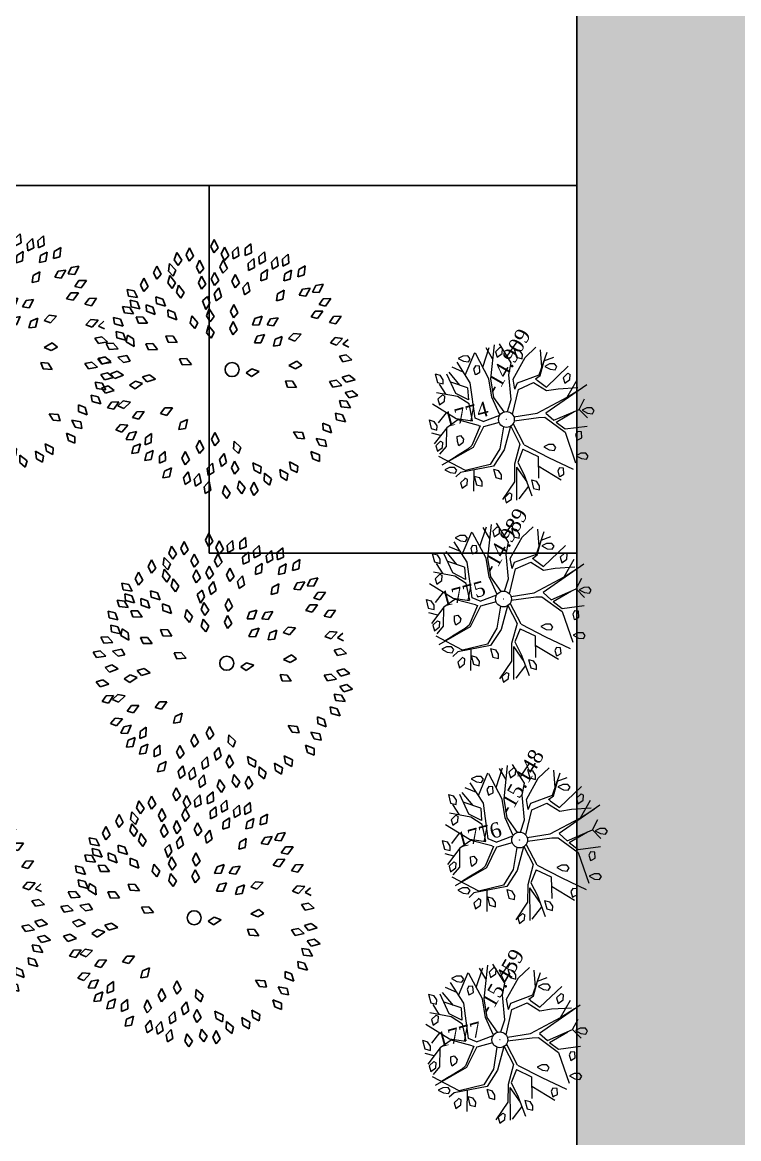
# Model space of a CAD drawing. Header units: millimetres. Extents: x -176651 to 388869, y -469666 to 486614.
# Drawn here: x 198290 to 210177, y 184107 to 202621 of the extents above; entities that cross this region are included whole.
import ezdxf
from ezdxf.enums import TextEntityAlignment as Align

# ---------------------------------------------------------------- set-up
doc = ezdxf.new("R2010")
doc.units = ezdxf.units.MM
doc.header["$PDMODE"] = 35
doc.header["$PDSIZE"] = 0.1
doc.layers.add('A- FURNITURE', color=252, linetype='Continuous', lineweight=0)
doc.layers.add('L-TREEEES', color=8, linetype='Continuous', lineweight=25)
for name, color, linetype in [('ad-Parking', 8, 'Continuous'), ('ad-Plot Boundary', 8, 'Continuous'), ('ad-Road', 8, 'Continuous'), ('ad-Road Hatch', 8, 'Continuous'), ('Points', 7, 'Continuous'), ('Points-ELV', 6, 'Continuous'), ('Points-NUM', 4, 'Continuous'), ('Points-TXT', 3, 'Continuous')]:
    doc.layers.add(name, color=color, linetype=linetype)
doc.styles.add('ROMANS', font='times.ttf')

# ---------------------------------------------------------------- blocks, each defined once
blk = doc.blocks.new('A$C4fb60e89')
at = {"layer": 'ad-Road Hatch', "ltscale": 5, "transparency": 33554687}
h = blk.add_hatch(dxfattribs=at)
h.set_pattern_fill('AR-HBONE', color=256, scale=15)
h.set_pattern_definition([(45, (-193247.7, -428758.8), (0, 2155.2615), [4572, -1524]), (135, (-192170.1, -427681.1), (2e-13, 2155.2615), [4572, -1524])])
h.paths.add_polyline_path([(175594, -250241), (169178, -249341), (167473, -249057), (167473, -138694), (101313, -138694), (101313, -199954), (101308, -237995), (101040, -268291), (101008, -280968), (101066, -293684), (101243, -311127), (100910, -319344), (100949, -333937), (100669, -366960), (100727, -390983), (100669, -404586), (100538, -420418), (100467, -428759), (92426, -427265), (92163, -427209), (92163, -321454), (24803, -321454), (24803, -412961), (15653, -411029), (15654, -321452), (-19535, -321452), (-34427, -319477), (-65207, -315395), (-171770, -301268), (-185854, -298333), (-193248, -296832), (-193244, -292908), (-191914, -285219), (-191839, -284679), (-183397, -286393), (-169723, -289243), (-53141, -304698), (-18730, -309262), (15653, -309262), (15653, 703), (24803, 1115), (24803, -129544), (92163, -129544), (92163, 15133), (101313, 17713), (101313, -129544), (167473, -129544), (167473, 35552), (175738, 37855), (175849, 28595), (175836, 25947), (175777, 14040), (175855, 2316), (175660, -18036), (175731, -34039), (175718, -46839), (175673, -63402), (175816, -82072), (175542, -106356), (175490, -124641), (175575, -145019), (175731, -168892), (175797, -181269), (175797, -192667), (175744, -208200), (175829, -223277), (175888, -234871)])
h.paths.add_polyline_path([(24803, -309264), (92163, -309264), (92163, -138694), (24803, -138694)], flags=16)
at = {"layer": 'ad-Road', "ltscale": 5}
blk.add_lwpolyline([(-183397, -286393), (-169723, -289243), (-53141, -304698), (-18730, -309262), (15653, -309262), (15653, 703)], dxfattribs=at)
blk = doc.blocks.new('zw$A88E')
at = {"layer": 'ad-Plot Boundary', "ltscale": 5}
for points in [[(-194411, -266699), (-160084, -266699), (-160084, -236649), (-194389, -236649)], [(-194444, -314067), (-160084, -314067), (-160084, -266699), (-194411, -266699)]]:
    blk.add_lwpolyline(points, close=True, dxfattribs=at)
blk = doc.blocks.new('zw$944D')
at = {"layer": 'ad-Parking', "ltscale": 5}
blk.add_lwpolyline([(0, 0), (6100, 0), (6100, 6100), (0, 6100)], close=True, dxfattribs=at)
blk = doc.blocks.new('zw$2786')
at = {"layer": 'ad-Parking', "ltscale": 5}
blk.add_blockref('zw$944D', (21448, -154187), dxfattribs=at)
blk = doc.blocks.new('EHTYH')
at = {"layer": 'L-TREEEES', "color": 104, "ltscale": 1.622888}
for p, q in [((212982.936, 1928353.847, 129.914), (212983.076, 1928354.055, 129.914)), ((212983.076, 1928354.055, 129.914), (212983.178, 1928353.768, 129.914)), ((212983.359, 1928353.904, 129.914), (212983.523, 1928354.093, 129.914)), ((212983.523, 1928354.093, 129.914), (212983.589, 1928353.796, 129.914)), ((212982.752, 1928353.763, 129.914), (212982.9, 1928353.496, 129.914)), ((212983.013, 1928353.624, 129.914), (212982.936, 1928353.847, 129.914)), ((212983.178, 1928353.768, 129.914), (212983.013, 1928353.624, 129.914)), ((212983.407, 1928353.674, 129.914), (212983.359, 1928353.904, 129.914)), ((212983.589, 1928353.796, 129.914), (212983.407, 1928353.674, 129.914)), ((212982.9, 1928353.496, 129.914), (212982.762, 1928353.327, 129.914)), ((212983.579, 1928353.419, 129.914), (212983.743, 1928353.608, 129.914)), ((212983.627, 1928353.188, 129.914), (212983.579, 1928353.419, 129.914)), ((212983.809, 1928353.31, 129.914), (212983.627, 1928353.188, 129.914)), ((212983.743, 1928353.608, 129.914), (212983.809, 1928353.31, 129.914)), ((212982.722, 1928352.78, 129.914), (212982.853, 1928352.994, 129.914)), ((212982.853, 1928352.994, 129.914), (212982.968, 1928352.711, 129.914)), ((212983.506, 1928352.897, 129.914), (212983.671, 1928353.086, 129.914)), ((212983.555, 1928352.666, 129.914), (212983.506, 1928352.897, 129.914)), ((212983.671, 1928353.086, 129.914), (212983.737, 1928352.788, 129.914)), ((212982.809, 1928352.561, 129.914), (212982.722, 1928352.78, 129.914)), ((212982.968, 1928352.711, 129.914), (212982.809, 1928352.561, 129.914)), ((212983.737, 1928352.788, 129.914), (212983.555, 1928352.666, 129.914)), ((212983.487, 1928352.287, 129.914), (212983.683, 1928352.383, 129.914)), ((212983.512, 1928351.983, 129.914), (212983.487, 1928352.287, 129.914)), ((212983.7, 1928352.148, 129.914), (212983.512, 1928351.983, 129.914)), ((212983.683, 1928352.383, 129.914), (212983.7, 1928352.148, 129.914)), ((212982.893, 1928351.679, 129.914), (212983.013, 1928351.899, 129.914)), ((212983.013, 1928351.899, 129.914), (212983.142, 1928351.623, 129.914)), ((212983.48, 1928351.774, 129.914), (212983.632, 1928351.973, 129.914)), ((212983.543, 1928351.547, 129.914), (212983.48, 1928351.774, 129.914)), ((212983.632, 1928351.973, 129.914), (212983.716, 1928351.68, 129.914)), ((212982.991, 1928351.464, 129.914), (212982.893, 1928351.679, 129.914)), ((212983.142, 1928351.623, 129.914), (212982.991, 1928351.464, 129.914)), ((212983.716, 1928351.68, 129.914), (212983.543, 1928351.547, 129.914)), ((212982.241, 1928350.623, 129.914), (212982.471, 1928350.573, 129.914)), ((212982.278, 1928350.407, 129.914), (212982.241, 1928350.623, 129.914)), ((212982.577, 1928350.346, 129.914), (212982.278, 1928350.407, 129.914)), ((212982.471, 1928350.573, 129.914), (212982.577, 1928350.346, 129.914)), ((212979.759, 1928348.784, 129.914), (212979.58, 1928348.909, 129.914)), ((212979.832, 1928348.511, 129.914), (212979.984, 1928348.692, 129.914)), ((212980.04, 1928348.444, 129.914), (212979.832, 1928348.511, 129.914)), ((212979.984, 1928348.692, 129.914), (212980.234, 1928348.679, 129.914)), ((212980.234, 1928348.679, 129.914), (212980.04, 1928348.444, 129.914)), ((212979.89, 1928348.018, 129.914), (212980.01, 1928348.221, 129.914)), ((212980.01, 1928348.221, 129.914), (212980.259, 1928348.249, 129.914)), ((212980.259, 1928348.249, 129.914), (212980.106, 1928347.985, 129.914)), ((212980.393, 1928348.175, 129.914), (212980.462, 1928348.401, 129.914)), ((212980.611, 1928348.195, 129.914), (212980.393, 1928348.175, 129.914)), ((212980.106, 1928347.985, 129.914), (212979.89, 1928348.018, 129.914)), ((212980.245, 1928347.677, 129.914), (212980.357, 1928347.885, 129.914)), ((212980.357, 1928347.885, 129.914), (212980.604, 1928347.923, 129.914)), ((212980.604, 1928347.923, 129.914), (212980.462, 1928347.653, 129.914)), ((212980.462, 1928347.653, 129.914), (212980.245, 1928347.677, 129.914))]:
    blk.add_line(p, q, dxfattribs=at)
at = {"layer": 'L-TREEEES', "color": 96, "ltscale": 1.622888}
for p, q in [((212984.22, 1928353.956, 129.914), (212984.385, 1928354.145, 129.914)), ((212984.385, 1928354.145, 129.914), (212984.451, 1928353.848, 129.914)), ((212984.269, 1928353.726, 129.914), (212984.22, 1928353.956, 129.914)), ((212984.451, 1928353.848, 129.914), (212984.269, 1928353.726, 129.914)), ((212984.489, 1928353.62, 129.914), (212984.655, 1928353.808, 129.914)), ((212984.655, 1928353.808, 129.914), (212984.719, 1928353.51, 129.914)), ((212984.865, 1928353.591, 129.914), (212985.086, 1928353.709, 129.914)), ((212985.086, 1928353.709, 129.914), (212985.042, 1928353.407, 129.914)), ((212985.303, 1928353.591, 129.914), (212985.532, 1928353.691, 129.914)), ((212985.532, 1928353.691, 129.914), (212985.464, 1928353.393, 129.914)), ((212984.332, 1928353.219, 129.914), (212984.498, 1928353.406, 129.914)), ((212984.536, 1928353.389, 129.914), (212984.489, 1928353.62, 129.914)), ((212984.498, 1928353.406, 129.914), (212984.561, 1928353.108, 129.914)), ((212984.719, 1928353.51, 129.914), (212984.536, 1928353.389, 129.914)), ((212984.829, 1928353.358, 129.914), (212984.865, 1928353.591, 129.914)), ((212985.042, 1928353.407, 129.914), (212984.829, 1928353.358, 129.914)), ((212985.248, 1928353.361, 129.914), (212985.303, 1928353.591, 129.914)), ((212985.464, 1928353.393, 129.914), (212985.248, 1928353.361, 129.914)), ((212985.673, 1928353.198, 129.914), (212985.896, 1928353.312, 129.914)), ((212985.896, 1928353.312, 129.914), (212985.846, 1928353.012, 129.914)), ((212983.952, 1928352.902, 129.914), (212984.115, 1928353.092, 129.914)), ((212984.003, 1928352.672, 129.914), (212983.952, 1928352.902, 129.914)), ((212984.115, 1928353.092, 129.914), (212984.184, 1928352.795, 129.914)), ((212984.378, 1928352.988, 129.914), (212984.332, 1928353.219, 129.914)), ((212984.561, 1928353.108, 129.914), (212984.378, 1928352.988, 129.914)), ((212985.217, 1928352.858, 129.914), (212985.266, 1928353.088, 129.914)), ((212985.432, 1928352.895, 129.914), (212985.217, 1928352.858, 129.914)), ((212985.266, 1928353.088, 129.914), (212985.493, 1928353.194, 129.914)), ((212985.493, 1928353.194, 129.914), (212985.432, 1928352.895, 129.914)), ((212985.632, 1928352.966, 129.914), (212985.673, 1928353.198, 129.914)), ((212985.846, 1928353.012, 129.914), (212985.632, 1928352.966, 129.914)), ((212985.998, 1928352.693, 129.914), (212986.031, 1928352.926, 129.914)), ((212986.031, 1928352.926, 129.914), (212986.25, 1928353.048, 129.914)), ((212983.92, 1928352.407, 129.914), (212984.12, 1928352.557, 129.914)), ((212984.184, 1928352.795, 129.914), (212984.003, 1928352.672, 129.914)), ((212984.12, 1928352.557, 129.914), (212984.122, 1928352.252, 129.914)), ((212984.597, 1928352.652, 129.914), (212984.762, 1928352.841, 129.914)), ((212984.646, 1928352.421, 129.914), (212984.597, 1928352.652, 129.914)), ((212984.828, 1928352.543, 129.914), (212984.646, 1928352.421, 129.914)), ((212984.762, 1928352.841, 129.914), (212984.828, 1928352.543, 129.914)), ((212985.521, 1928352.416, 129.914), (212985.597, 1928352.639, 129.914)), ((212985.597, 1928352.639, 129.914), (212985.835, 1928352.717, 129.914)), ((212985.835, 1928352.717, 129.914), (212985.739, 1928352.427, 129.914)), ((212986.21, 1928352.745, 129.914), (212985.998, 1928352.693, 129.914)), ((212983.919, 1928352.171, 129.914), (212983.92, 1928352.407, 129.914)), ((212984.122, 1928352.252, 129.914), (212983.919, 1928352.171, 129.914)), ((212984.881, 1928352.113, 129.914), (212984.891, 1928352.349, 129.914)), ((212985.087, 1928352.186, 129.914), (212984.881, 1928352.113, 129.914)), ((212984.891, 1928352.349, 129.914), (212985.097, 1928352.491, 129.914)), ((212985.097, 1928352.491, 129.914), (212985.087, 1928352.186, 129.914)), ((212985.739, 1928352.427, 129.914), (212985.521, 1928352.416, 129.914)), ((212984.284, 1928351.702, 129.914), (212984.448, 1928351.891, 129.914)), ((212984.448, 1928351.891, 129.914), (212984.514, 1928351.593, 129.914)), ((212985.856, 1928351.641, 129.914), (212985.949, 1928351.858, 129.914)), ((212985.949, 1928351.858, 129.914), (212986.192, 1928351.917, 129.914)), ((212983.336, 1928351.229, 129.914), (212983.458, 1928351.447, 129.914)), ((212983.458, 1928351.447, 129.914), (212983.584, 1928351.169, 129.914)), ((212984.333, 1928351.471, 129.914), (212984.284, 1928351.702, 129.914)), ((212984.514, 1928351.593, 129.914), (212984.333, 1928351.471, 129.914)), ((212986.075, 1928351.636, 129.914), (212985.856, 1928351.641, 129.914)), ((212983.431, 1928351.013, 129.914), (212983.336, 1928351.229, 129.914)), ((212983.584, 1928351.169, 129.914), (212983.431, 1928351.013, 129.914)), ((212984.115, 1928351.166, 129.914), (212984.279, 1928351.354, 129.914)), ((212984.164, 1928350.935, 129.914), (212984.115, 1928351.166, 129.914)), ((212984.345, 1928351.057, 129.914), (212984.164, 1928350.935, 129.914)), ((212984.279, 1928351.354, 129.914), (212984.345, 1928351.057, 129.914)), ((212984.872, 1928351.073, 129.914), (212985.01, 1928351.264, 129.914)), ((212985.084, 1928351.021, 129.914), (212984.872, 1928351.073, 129.914)), ((212985.01, 1928351.264, 129.914), (212985.26, 1928351.27, 129.914)), ((212985.26, 1928351.27, 129.914), (212985.084, 1928351.021, 129.914)), ((212985.34, 1928350.951, 129.914), (212985.507, 1928351.118, 129.914)), ((212985.507, 1928351.118, 129.914), (212985.755, 1928351.084, 129.914)), ((212985.755, 1928351.084, 129.914), (212985.542, 1928350.866, 129.914)), ((212984.778, 1928350.49, 129.914), (212984.926, 1928350.674, 129.914)), ((212984.926, 1928350.674, 129.914), (212985.176, 1928350.666, 129.914)), ((212985.176, 1928350.666, 129.914), (212984.988, 1928350.427, 129.914)), ((212985.542, 1928350.866, 129.914), (212985.34, 1928350.951, 129.914)), ((212984.988, 1928350.427, 129.914), (212984.778, 1928350.49, 129.914)), ((212985.36, 1928350.218, 129.914), (212985.479, 1928350.422, 129.914)), ((212985.479, 1928350.422, 129.914), (212985.728, 1928350.451, 129.914)), ((212985.728, 1928350.451, 129.914), (212985.577, 1928350.186, 129.914)), ((212984.25, 1928349.598, 129.914), (212984.474, 1928349.673, 129.914)), ((212984.392, 1928349.432, 129.914), (212984.25, 1928349.598, 129.914)), ((212984.474, 1928349.673, 129.914), (212984.681, 1928349.532, 129.914)), ((212984.681, 1928349.532, 129.914), (212984.392, 1928349.432, 129.914)), ((212985.68, 1928349.46, 129.914), (212985.975, 1928349.536, 129.914)), ((212985.874, 1928349.303, 129.914), (212985.68, 1928349.46, 129.914)), ((212986.103, 1928349.359, 129.914), (212985.874, 1928349.303, 129.914)), ((212985.975, 1928349.536, 129.914), (212986.103, 1928349.359, 129.914)), ((212985.453, 1928348.786, 129.914), (212985.443, 1928349.005, 129.914)), ((212985.443, 1928349.005, 129.914), (212985.665, 1928348.927, 129.914)), ((212985.665, 1928348.927, 129.914), (212985.742, 1928348.689, 129.914)), ((212980.462, 1928348.401, 129.914), (212980.697, 1928348.487, 129.914)), ((212980.697, 1928348.487, 129.914), (212980.611, 1928348.195, 129.914)), ((212981.606, 1928348.369, 129.914), (212981.717, 1928348.577, 129.914)), ((212981.717, 1928348.577, 129.914), (212981.965, 1928348.617, 129.914)), ((212981.965, 1928348.617, 129.914), (212981.824, 1928348.346, 129.914)), ((212985.742, 1928348.689, 129.914), (212985.453, 1928348.786, 129.914)), ((212981.824, 1928348.346, 129.914), (212981.606, 1928348.369, 129.914)), ((212980.751, 1928347.692, 129.914), (212980.981, 1928347.791, 129.914)), ((212980.981, 1928347.791, 129.914), (212980.911, 1928347.494, 129.914)), ((212982.006, 1928347.659, 129.914), (212982.171, 1928347.848, 129.914)), ((212982.171, 1928347.848, 129.914), (212982.237, 1928347.55, 129.914)), ((212982.565, 1928347.771, 129.914), (212982.729, 1928347.96, 129.914)), ((212982.613, 1928347.54, 129.914), (212982.565, 1928347.771, 129.914)), ((212982.729, 1928347.96, 129.914), (212982.795, 1928347.662, 129.914)), ((212980.694, 1928347.463, 129.914), (212980.751, 1928347.692, 129.914)), ((212980.911, 1928347.494, 129.914), (212980.694, 1928347.463, 129.914)), ((212981.453, 1928347.419, 129.914), (212981.618, 1928347.608, 129.914)), ((212981.502, 1928347.189, 129.914), (212981.453, 1928347.419, 129.914)), ((212981.618, 1928347.608, 129.914), (212981.684, 1928347.311, 129.914)), ((212982.055, 1928347.428, 129.914), (212982.006, 1928347.659, 129.914)), ((212982.237, 1928347.55, 129.914), (212982.055, 1928347.428, 129.914)), ((212982.795, 1928347.662, 129.914), (212982.613, 1928347.54, 129.914)), ((212983.186, 1928347.281, 129.914), (212983.273, 1928347.515, 129.914)), ((212983.273, 1928347.515, 129.914), (212983.439, 1928347.259, 129.914)), ((212980.676, 1928346.958, 129.914), (212980.786, 1928347.167, 129.914)), ((212980.786, 1928347.167, 129.914), (212981.033, 1928347.207, 129.914)), ((212981.033, 1928347.207, 129.914), (212980.893, 1928346.936, 129.914)), ((212981.684, 1928347.311, 129.914), (212981.502, 1928347.189, 129.914)), ((212982.175, 1928346.877, 129.914), (212982.391, 1928347.002, 129.914)), ((212982.391, 1928347.002, 129.914), (212982.357, 1928346.699, 129.914)), ((212982.646, 1928346.819, 129.914), (212982.648, 1928347.055, 129.914)), ((212982.648, 1928347.055, 129.914), (212982.85, 1928347.204, 129.914)), ((212982.85, 1928347.204, 129.914), (212982.849, 1928346.899, 129.914)), ((212983.312, 1928347.081, 129.914), (212983.186, 1928347.281, 129.914)), ((212983.439, 1928347.259, 129.914), (212983.312, 1928347.081, 129.914)), ((212980.893, 1928346.936, 129.914), (212980.676, 1928346.958, 129.914)), ((212981.325, 1928346.552, 129.914), (212981.334, 1928346.787, 129.914)), ((212981.531, 1928346.625, 129.914), (212981.325, 1928346.552, 129.914)), ((212981.334, 1928346.787, 129.914), (212981.54, 1928346.93, 129.914)), ((212981.54, 1928346.93, 129.914), (212981.531, 1928346.625, 129.914)), ((212981.649, 1928346.418, 129.914), (212981.664, 1928346.653, 129.914)), ((212981.664, 1928346.653, 129.914), (212981.874, 1928346.79, 129.914)), ((212981.874, 1928346.79, 129.914), (212981.856, 1928346.486, 129.914)), ((212982.146, 1928346.642, 129.914), (212982.175, 1928346.877, 129.914)), ((212982.357, 1928346.699, 129.914), (212982.146, 1928346.642, 129.914)), ((212982.849, 1928346.899, 129.914), (212982.646, 1928346.819, 129.914)), ((212982.954, 1928346.683, 129.914), (212983.118, 1928346.872, 129.914)), ((212983.002, 1928346.452, 129.914), (212982.954, 1928346.683, 129.914)), ((212983.118, 1928346.872, 129.914), (212983.184, 1928346.574, 129.914)), ((212981.856, 1928346.486, 129.914), (212981.649, 1928346.418, 129.914)), ((212981.916, 1928346.322, 129.914), (212982.129, 1928346.454, 129.914)), ((212982.129, 1928346.454, 129.914), (212982.104, 1928346.151, 129.914)), ((212983.184, 1928346.574, 129.914), (212983.002, 1928346.452, 129.914))]:
    blk.add_line(p, q, dxfattribs=at)
at = {"layer": 'L-TREEEES', "color": 70, "ltscale": 1.622888}
for p, q in [((212982.161, 1928353.603, 129.914), (212982.325, 1928353.792, 129.914)), ((212982.325, 1928353.792, 129.914), (212982.391, 1928353.494, 129.914)), ((212982.649, 1928353.534, 129.914), (212982.752, 1928353.763, 129.914)), ((212981.154, 1928353.083, 129.914), (212981.168, 1928353.301, 129.914)), ((212981.168, 1928353.301, 129.914), (212981.38, 1928353.199, 129.914)), ((212981.634, 1928353.328, 129.914), (212981.798, 1928353.517, 129.914)), ((212981.683, 1928353.097, 129.914), (212981.634, 1928353.328, 129.914)), ((212981.798, 1928353.517, 129.914), (212981.864, 1928353.219, 129.914)), ((212982.209, 1928353.372, 129.914), (212982.161, 1928353.603, 129.914)), ((212982.391, 1928353.494, 129.914), (212982.209, 1928353.372, 129.914)), ((212982.525, 1928353.167, 129.914), (212982.652, 1928353.382, 129.914)), ((212982.762, 1928353.327, 129.914), (212982.649, 1928353.534, 129.914)), ((212982.652, 1928353.382, 129.914), (212982.771, 1928353.102, 129.914)), ((212981.142, 1928352.719, 129.914), (212981.174, 1928352.935, 129.914)), ((212981.43, 1928352.954, 129.914), (212981.154, 1928353.083, 129.914)), ((212981.174, 1928352.935, 129.914), (212981.377, 1928352.817, 129.914)), ((212981.38, 1928353.199, 129.914), (212981.43, 1928352.954, 129.914)), ((212981.864, 1928353.219, 129.914), (212981.683, 1928353.097, 129.914)), ((212982.615, 1928352.949, 129.914), (212982.525, 1928353.167, 129.914)), ((212982.771, 1928353.102, 129.914), (212982.615, 1928352.949, 129.914)), ((212980.459, 1928352.312, 129.914), (212980.487, 1928352.529, 129.914)), ((212980.487, 1928352.529, 129.914), (212980.693, 1928352.413, 129.914)), ((212980.875, 1928352.798, 129.914), (212981.094, 1928352.71, 129.914)), ((212980.876, 1928352.579, 129.914), (212980.875, 1928352.798, 129.914)), ((212981.161, 1928352.469, 129.914), (212980.876, 1928352.579, 129.914)), ((212981.094, 1928352.71, 129.914), (212981.161, 1928352.469, 129.914)), ((212981.407, 1928352.568, 129.914), (212981.142, 1928352.719, 129.914)), ((212981.377, 1928352.817, 129.914), (212981.407, 1928352.568, 129.914)), ((212981.594, 1928352.439, 129.914), (212981.647, 1928352.651, 129.914)), ((212981.647, 1928352.651, 129.914), (212981.838, 1928352.513, 129.914)), ((212981.988, 1928352.598, 129.914), (212982.026, 1928352.814, 129.914)), ((212982.248, 1928352.439, 129.914), (212981.988, 1928352.598, 129.914)), ((212982.026, 1928352.814, 129.914), (212982.226, 1928352.689, 129.914)), ((212982.226, 1928352.689, 129.914), (212982.248, 1928352.439, 129.914)), ((212980.726, 1928352.165, 129.914), (212980.459, 1928352.312, 129.914)), ((212980.693, 1928352.413, 129.914), (212980.726, 1928352.165, 129.914)), ((212981.214, 1928352.347, 129.914), (212981.44, 1928352.279, 129.914)), ((212981.234, 1928352.129, 129.914), (212981.214, 1928352.347, 129.914)), ((212981.44, 1928352.279, 129.914), (212981.527, 1928352.044, 129.914)), ((212981.844, 1928352.263, 129.914), (212981.594, 1928352.439, 129.914)), ((212981.838, 1928352.513, 129.914), (212981.844, 1928352.263, 129.914)), ((212982.245, 1928352.079, 129.914), (212982.298, 1928352.292, 129.914)), ((212982.298, 1928352.292, 129.914), (212982.489, 1928352.153, 129.914)), ((212982.489, 1928352.153, 129.914), (212982.493, 1928351.902, 129.914)), ((212980.421, 1928351.84, 129.914), (212980.451, 1928352.057, 129.914)), ((212980.687, 1928351.69, 129.914), (212980.421, 1928351.84, 129.914)), ((212980.451, 1928352.057, 129.914), (212980.656, 1928351.939, 129.914)), ((212980.656, 1928351.939, 129.914), (212980.687, 1928351.69, 129.914)), ((212980.684, 1928351.641, 129.914), (212980.777, 1928351.839, 129.914)), ((212980.777, 1928351.839, 129.914), (212980.937, 1928351.666, 129.914)), ((212981.527, 1928352.044, 129.914), (212981.234, 1928352.129, 129.914)), ((212982.493, 1928351.902, 129.914), (212982.245, 1928352.079, 129.914)), ((212980.028, 1928351.756, 129.914), (212980.259, 1928351.707, 129.914)), ((212980.066, 1928351.54, 129.914), (212980.028, 1928351.756, 129.914)), ((212980.365, 1928351.48, 129.914), (212980.066, 1928351.54, 129.914)), ((212980.259, 1928351.707, 129.914), (212980.365, 1928351.48, 129.914)), ((212980.893, 1928351.42, 129.914), (212980.684, 1928351.641, 129.914)), ((212980.937, 1928351.666, 129.914), (212980.893, 1928351.42, 129.914)), ((212981.295, 1928351.405, 129.914), (212981.523, 1928351.345, 129.914)), ((212981.323, 1928351.188, 129.914), (212981.295, 1928351.405, 129.914)), ((212982.008, 1928351.482, 129.914), (212982.232, 1928351.409, 129.914)), ((212982.023, 1928351.264, 129.914), (212982.008, 1928351.482, 129.914)), ((212982.232, 1928351.409, 129.914), (212982.313, 1928351.172, 129.914)), ((212979.655, 1928351.35, 129.914), (212979.89, 1928351.325, 129.914)), ((212979.715, 1928351.14, 129.914), (212979.655, 1928351.35, 129.914)), ((212980.018, 1928351.11, 129.914), (212979.715, 1928351.14, 129.914)), ((212979.89, 1928351.325, 129.914), (212980.018, 1928351.11, 129.914)), ((212980.412, 1928351.002, 129.914), (212980.278, 1928351.214, 129.914)), ((212980.278, 1928351.214, 129.914), (212980.582, 1928351.192, 129.914)), ((212980.582, 1928351.192, 129.914), (212980.647, 1928350.983, 129.914)), ((212981.619, 1928351.114, 129.914), (212981.323, 1928351.188, 129.914)), ((212981.523, 1928351.345, 129.914), (212981.619, 1928351.114, 129.914)), ((212982.313, 1928351.172, 129.914), (212982.023, 1928351.264, 129.914)), ((212979.9, 1928350.752, 129.914), (212980.135, 1928350.776, 129.914)), ((212980.003, 1928350.559, 129.914), (212979.9, 1928350.752, 129.914)), ((212980.135, 1928350.776, 129.914), (212980.305, 1928350.593, 129.914)), ((212980.647, 1928350.983, 129.914), (212980.412, 1928351.002, 129.914)), ((212979.487, 1928350.372, 129.914), (212979.723, 1928350.38, 129.914)), ((212979.576, 1928350.172, 129.914), (212979.487, 1928350.372, 129.914)), ((212979.723, 1928350.38, 129.914), (212979.88, 1928350.185, 129.914)), ((212980.305, 1928350.593, 129.914), (212980.003, 1928350.559, 129.914)), ((212980.415, 1928350.22, 129.914), (212980.639, 1928350.295, 129.914)), ((212980.639, 1928350.295, 129.914), (212980.846, 1928350.155, 129.914)), ((212980.906, 1928350.375, 129.914), (212981.142, 1928350.38, 129.914)), ((212980.993, 1928350.174, 129.914), (212980.906, 1928350.375, 129.914)), ((212981.142, 1928350.38, 129.914), (212981.298, 1928350.184, 129.914)), ((212979.88, 1928350.185, 129.914), (212979.576, 1928350.172, 129.914)), ((212980.558, 1928350.054, 129.914), (212980.415, 1928350.22, 129.914)), ((212980.846, 1928350.155, 129.914), (212980.558, 1928350.054, 129.914)), ((212981.298, 1928350.184, 129.914), (212980.993, 1928350.174, 129.914)), ((212979.506, 1928349.686, 129.914), (212979.686, 1928349.838, 129.914)), ((212979.7, 1928349.584, 129.914), (212979.506, 1928349.686, 129.914)), ((212979.686, 1928349.838, 129.914), (212979.931, 1928349.783, 129.914)), ((212979.931, 1928349.783, 129.914), (212979.7, 1928349.584, 129.914)), ((212979.86, 1928349.659, 129.914), (212980.068, 1928349.772, 129.914)), ((212980.029, 1928349.52, 129.914), (212979.86, 1928349.659, 129.914)), ((212980.295, 1928349.668, 129.914), (212980.029, 1928349.52, 129.914)), ((212980.068, 1928349.772, 129.914), (212980.295, 1928349.668, 129.914)), ((212980.228, 1928349.156, 129.914), (212980.411, 1928349.304, 129.914)), ((212980.411, 1928349.304, 129.914), (212980.654, 1928349.244, 129.914)), ((212980.654, 1928349.244, 129.914), (212980.419, 1928349.05, 129.914)), ((212981.157, 1928349.039, 129.914), (212981.343, 1928349.184, 129.914)), ((212981.343, 1928349.184, 129.914), (212981.585, 1928349.118, 129.914)), ((212979.58, 1928348.909, 129.914), (212979.777, 1928349.038, 129.914)), ((212980.013, 1928348.954, 129.914), (212979.759, 1928348.784, 129.914)), ((212979.777, 1928349.038, 129.914), (212980.013, 1928348.954, 129.914)), ((212980.419, 1928349.05, 129.914), (212980.228, 1928349.156, 129.914)), ((212981.346, 1928348.929, 129.914), (212981.157, 1928349.039, 129.914)), ((212981.585, 1928349.118, 129.914), (212981.346, 1928348.929, 129.914))]:
    blk.add_line(p, q, dxfattribs=at)
at = {"layer": 'L-TREEEES', "color": 98, "ltscale": 1.622888}
for p, q in [((212986.25, 1928353.048, 129.914), (212986.21, 1928352.745, 129.914)), ((212986.357, 1928352.696, 129.914), (212986.403, 1928352.927, 129.914)), ((212986.403, 1928352.927, 129.914), (212986.629, 1928353.036, 129.914)), ((212986.629, 1928353.036, 129.914), (212986.572, 1928352.736, 129.914)), ((212986.572, 1928352.736, 129.914), (212986.357, 1928352.696, 129.914)), ((212986.261, 1928352.221, 129.914), (212986.358, 1928352.436, 129.914)), ((212986.479, 1928352.212, 129.914), (212986.261, 1928352.221, 129.914)), ((212986.358, 1928352.436, 129.914), (212986.602, 1928352.491, 129.914)), ((212986.602, 1928352.491, 129.914), (212986.479, 1928352.212, 129.914)), ((212986.75, 1928352.227, 129.914), (212986.836, 1928352.446, 129.914)), ((212986.968, 1928352.228, 129.914), (212986.75, 1928352.227, 129.914)), ((212986.836, 1928352.446, 129.914), (212987.078, 1928352.513, 129.914)), ((212987.078, 1928352.513, 129.914), (212986.968, 1928352.228, 129.914)), ((212986.192, 1928351.917, 129.914), (212986.075, 1928351.636, 129.914)), ((212986.626, 1928351.62, 129.914), (212986.792, 1928351.787, 129.914)), ((212986.792, 1928351.787, 129.914), (212987.04, 1928351.752, 129.914)), ((212987.085, 1928351.609, 129.914), (212987.242, 1928351.785, 129.914)), ((212987.242, 1928351.785, 129.914), (212987.492, 1928351.765, 129.914)), ((212986.827, 1928351.534, 129.914), (212986.626, 1928351.62, 129.914)), ((212987.04, 1928351.752, 129.914), (212986.827, 1928351.534, 129.914)), ((212987.291, 1928351.535, 129.914), (212987.085, 1928351.609, 129.914)), ((212987.492, 1928351.765, 129.914), (212987.291, 1928351.535, 129.914)), ((212987.189, 1928351.152, 129.914), (212987.371, 1928351.301, 129.914)), ((212987.38, 1928351.046, 129.914), (212987.189, 1928351.152, 129.914)), ((212987.371, 1928351.301, 129.914), (212987.615, 1928351.241, 129.914)), ((212987.615, 1928351.241, 129.914), (212987.38, 1928351.046, 129.914)), ((212986.821, 1928350.827, 129.914), (212987.006, 1928350.974, 129.914)), ((212987.012, 1928350.72, 129.914), (212986.821, 1928350.827, 129.914)), ((212987.006, 1928350.974, 129.914), (212987.248, 1928350.912, 129.914)), ((212987.248, 1928350.912, 129.914), (212987.012, 1928350.72, 129.914)), ((212985.913, 1928350.324, 129.914), (212986.113, 1928350.448, 129.914)), ((212986.089, 1928350.195, 129.914), (212985.913, 1928350.324, 129.914)), ((212986.347, 1928350.358, 129.914), (212986.089, 1928350.195, 129.914)), ((212986.113, 1928350.448, 129.914), (212986.347, 1928350.358, 129.914)), ((212987.359, 1928350.489, 129.914), (212987.54, 1928350.64, 129.914)), ((212987.552, 1928350.386, 129.914), (212987.359, 1928350.489, 129.914)), ((212987.54, 1928350.64, 129.914), (212987.784, 1928350.584, 129.914)), ((212987.784, 1928350.584, 129.914), (212987.552, 1928350.386, 129.914)), ((212985.577, 1928350.186, 129.914), (212985.36, 1928350.218, 129.914)), ((212987.211, 1928349.825, 129.914), (212987.41, 1928349.952, 129.914)), ((212987.41, 1928349.952, 129.914), (212987.645, 1928349.864, 129.914)), ((212987.389, 1928349.698, 129.914), (212987.211, 1928349.825, 129.914)), ((212987.645, 1928349.864, 129.914), (212987.389, 1928349.698, 129.914)), ((212987.605, 1928349.674, 129.914), (212987.817, 1928349.779, 129.914)), ((212987.769, 1928349.528, 129.914), (212987.605, 1928349.674, 129.914)), ((212987.383, 1928349.318, 129.914), (212987.618, 1928349.303, 129.914)), ((212987.452, 1928349.111, 129.914), (212987.383, 1928349.318, 129.914)), ((212987.618, 1928349.303, 129.914), (212987.756, 1928349.094, 129.914)), ((212987.756, 1928349.094, 129.914), (212987.452, 1928349.111, 129.914)), ((212986.846, 1928348.597, 129.914), (212987.08, 1928348.577, 129.914)), ((212986.909, 1928348.388, 129.914), (212986.846, 1928348.597, 129.914)), ((212987.08, 1928348.577, 129.914), (212987.213, 1928348.365, 129.914)), ((212987.296, 1928348.627, 129.914), (212987.532, 1928348.63, 129.914)), ((212987.38, 1928348.425, 129.914), (212987.296, 1928348.627, 129.914)), ((212987.532, 1928348.63, 129.914), (212987.685, 1928348.432, 129.914)), ((212987.213, 1928348.365, 129.914), (212986.909, 1928348.388, 129.914)), ((212987.253, 1928348.105, 129.914), (212987.489, 1928348.102, 129.914)), ((212987.332, 1928347.901, 129.914), (212987.253, 1928348.105, 129.914)), ((212987.685, 1928348.432, 129.914), (212987.38, 1928348.425, 129.914)), ((212987.489, 1928348.102, 129.914), (212987.637, 1928347.9, 129.914)), ((212987.007, 1928347.685, 129.914), (212987.009, 1928347.904, 129.914)), ((212987.009, 1928347.904, 129.914), (212987.227, 1928347.813, 129.914)), ((212987.227, 1928347.813, 129.914), (212987.289, 1928347.571, 129.914)), ((212987.637, 1928347.9, 129.914), (212987.332, 1928347.901, 129.914)), ((212986.74, 1928347.313, 129.914), (212986.769, 1928347.529, 129.914)), ((212986.769, 1928347.529, 129.914), (212986.974, 1928347.413, 129.914)), ((212986.974, 1928347.413, 129.914), (212987.006, 1928347.164, 129.914)), ((212987.289, 1928347.571, 129.914), (212987.007, 1928347.685, 129.914)), ((212985.328, 1928347.058, 129.914), (212985.257, 1928347.298, 129.914)), ((212985.257, 1928347.298, 129.914), (212985.543, 1928347.194, 129.914)), ((212985.549, 1928346.975, 129.914), (212985.328, 1928347.058, 129.914)), ((212985.543, 1928347.194, 129.914), (212985.549, 1928346.975, 129.914)), ((212986.222, 1928347.11, 129.914), (212986.276, 1928347.322, 129.914)), ((212986.468, 1928346.931, 129.914), (212986.222, 1928347.11, 129.914)), ((212986.276, 1928347.322, 129.914), (212986.466, 1928347.182, 129.914)), ((212986.466, 1928347.182, 129.914), (212986.468, 1928346.931, 129.914)), ((212987.006, 1928347.164, 129.914), (212986.74, 1928347.313, 129.914)), ((212983.662, 1928346.413, 129.914), (212983.687, 1928346.662, 129.914)), ((212983.687, 1928346.662, 129.914), (212983.913, 1928346.457, 129.914)), ((212985.972, 1928346.644, 129.914), (212985.924, 1928346.89, 129.914)), ((212985.924, 1928346.89, 129.914), (212986.2, 1928346.759, 129.914)), ((212986.184, 1928346.541, 129.914), (212985.972, 1928346.644, 129.914)), ((212986.2, 1928346.759, 129.914), (212986.184, 1928346.541, 129.914)), ((212981.895, 1928346.088, 129.914), (212981.916, 1928346.322, 129.914)), ((212983.835, 1928346.253, 129.914), (212983.662, 1928346.413, 129.914)), ((212983.913, 1928346.457, 129.914), (212983.835, 1928346.253, 129.914)), ((212983.892, 1928345.99, 129.914), (212983.965, 1928346.229, 129.914)), ((212983.965, 1928346.229, 129.914), (212984.146, 1928345.984, 129.914)), ((212984.845, 1928346.121, 129.914), (212984.87, 1928346.37, 129.914)), ((212984.87, 1928346.37, 129.914), (212985.096, 1928346.165, 129.914)), ((212985.641, 1928346.271, 129.914), (212985.642, 1928346.521, 129.914)), ((212985.829, 1928346.128, 129.914), (212985.641, 1928346.271, 129.914)), ((212985.642, 1928346.521, 129.914), (212985.886, 1928346.338, 129.914)), ((212985.886, 1928346.338, 129.914), (212985.829, 1928346.128, 129.914)), ((212982.104, 1928346.151, 129.914), (212981.895, 1928346.088, 129.914)), ((212982.457, 1928345.964, 129.914), (212982.591, 1928346.175, 129.914)), ((212982.539, 1928345.743, 129.914), (212982.457, 1928345.964, 129.914)), ((212982.701, 1928345.89, 129.914), (212982.539, 1928345.743, 129.914)), ((212982.591, 1928346.175, 129.914), (212982.701, 1928345.89, 129.914)), ((212982.971, 1928345.984, 129.914), (212983.096, 1928346.202, 129.914)), ((212983.064, 1928345.768, 129.914), (212982.971, 1928345.984, 129.914)), ((212983.218, 1928345.923, 129.914), (212983.064, 1928345.768, 129.914)), ((212983.096, 1928346.202, 129.914), (212983.218, 1928345.923, 129.914)), ((212983.388, 1928345.84, 129.914), (212983.552, 1928346.029, 129.914)), ((212983.552, 1928346.029, 129.914), (212983.618, 1928345.731, 129.914)), ((212984.03, 1928345.799, 129.914), (212983.892, 1928345.99, 129.914)), ((212984.146, 1928345.984, 129.914), (212984.03, 1928345.799, 129.914)), ((212984.458, 1928345.968, 129.914), (212984.493, 1928346.216, 129.914)), ((212984.624, 1928345.8, 129.914), (212984.458, 1928345.968, 129.914)), ((212984.493, 1928346.216, 129.914), (212984.71, 1928346.001, 129.914)), ((212984.71, 1928346.001, 129.914), (212984.624, 1928345.8, 129.914)), ((212985.018, 1928345.961, 129.914), (212984.845, 1928346.121, 129.914)), ((212985.096, 1928346.165, 129.914), (212985.018, 1928345.961, 129.914)), ((212983.437, 1928345.609, 129.914), (212983.388, 1928345.84, 129.914)), ((212983.618, 1928345.731, 129.914), (212983.437, 1928345.609, 129.914))]:
    blk.add_line(p, q, dxfattribs=at)
at = {"layer": 'L-TREEEES', "color": 96, "ltscale": 1.622888}
blk.add_circle((212983.832, 1928349.828, 129.914), 0.233, dxfattribs=at)
blk = doc.blocks.new('POINTS')
at = {"layer": 'Points'}
blk.add_line((0, 0), (0, 0), dxfattribs=at)
blk.add_point((0, 0), dxfattribs=at)
at = {"layer": 'Points-ELV', "style": 'ROMANS'}
blk.add_attdef('ELEV', text='', height=1, rotation=45, dxfattribs=at).set_placement((0, 0), align=Align.BOTTOM_LEFT)
at = {"layer": 'Points-NUM', "style": 'ROMANS'}
blk.add_attdef('PTNUM', text='', height=1, dxfattribs=at).set_placement((0, 0), align=Align.BOTTOM_RIGHT)
at = {"layer": 'Points-TXT', "style": 'ROMANS'}
blk.add_attdef('DESC', text='', height=1, dxfattribs=at).set_placement((0, 0), align=Align.BOTTOM_RIGHT)
blk = doc.blocks.new('ERFWEF')
at = {"color": 219, "linetype": 'Continuous', "true_color": 0x642165}
for p, q in [((260795.743, 1945739.406), (260795.621, 1945739.793)), ((260795.741, 1945739.867), (260795.655, 1945739.85)), ((260795.655, 1945739.85), (260795.728, 1945739.781)), ((260795.695, 1945739.551), (260795.948, 1945739.873)), ((260795.728, 1945739.781), (260795.805, 1945739.749)), ((260795.823, 1945739.846), (260795.741, 1945739.867)), ((260795.805, 1945739.749), (260795.848, 1945739.791)), ((260795.848, 1945739.791), (260795.823, 1945739.846)), ((260796.061, 1945739.39), (260795.955, 1945739.855)), ((260796.013, 1945739.602), (260796.202, 1945739.889)), ((260796.09, 1945739.382), (260796.294, 1945739.908)), ((260796.204, 1945739.695), (260796.149, 1945739.895)), ((260796.378, 1945739.844), (260796.284, 1945739.793)), ((260796.284, 1945739.793), (260796.286, 1945739.698)), ((260796.378, 1945739.844), (260796.41, 1945739.814)), ((260796.487, 1945739.548), (260796.379, 1945739.903)), ((260796.383, 1945739.735), (260796.41, 1945739.814)), ((260796.45, 1945739.671), (260796.665, 1945739.854)), ((260795.22, 1945739.7), (260795.218, 1945739.554)), ((260795.22, 1945739.7), (260795.296, 1945739.656)), ((260795.324, 1945739.573), (260795.296, 1945739.656)), ((260795.465, 1945739.298), (260795.405, 1945739.649)), ((260795.567, 1945739.414), (260795.45, 1945739.67)), ((260795.678, 1945739.608), (260795.52, 1945739.734)), ((260795.901, 1945739.654), (260795.857, 1945739.612)), ((260795.857, 1945739.612), (260795.859, 1945739.517)), ((260795.963, 1945739.631), (260795.901, 1945739.654)), ((260795.945, 1945739.534), (260795.963, 1945739.631)), ((260796.286, 1945739.698), (260796.383, 1945739.735)), ((260796.597, 1945739.758), (260796.596, 1945739.612)), ((260796.596, 1945739.612), (260796.68, 1945739.563)), ((260796.597, 1945739.758), (260796.674, 1945739.714)), ((260796.701, 1945739.631), (260796.674, 1945739.714)), ((260796.68, 1945739.563), (260796.701, 1945739.631)), ((260796.731, 1945739.57), (260796.95, 1945739.689)), ((260796.96, 1945739.347), (260797.014, 1945739.629)), ((260795.218, 1945739.554), (260795.303, 1945739.505)), ((260795.307, 1945739.324), (260795.246, 1945739.519)), ((260795.303, 1945739.505), (260795.324, 1945739.573)), ((260795.679, 1945739.339), (260795.436, 1945739.503)), ((260795.667, 1945738.818), (260795.743, 1945739.406)), ((260795.859, 1945739.517), (260795.879, 1945739.519)), ((260795.879, 1945739.519), (260795.945, 1945739.534)), ((260796.398, 1945739.366), (260796.487, 1945739.548)), ((260796.447, 1945739.279), (260796.731, 1945739.57)), ((260796.884, 1945739.235), (260797.107, 1945739.562)), ((260796.895, 1945739.22), (260797.022, 1945739.435)), ((260797.019, 1945739.438), (260797.193, 1945739.454)), ((260795.361, 1945738.89), (260795.044, 1945739.227)), ((260795.249, 1945739.334), (260795.155, 1945739.283)), ((260795.155, 1945739.283), (260795.157, 1945739.188)), ((260795.157, 1945739.188), (260795.254, 1945739.225)), ((260795.482, 1945739.241), (260795.158, 1945739.395)), ((260795.249, 1945739.334), (260795.281, 1945739.303)), ((260795.254, 1945739.225), (260795.281, 1945739.303)), ((260795.638, 1945739.139), (260795.465, 1945739.298)), ((260795.632, 1945739.072), (260795.482, 1945739.241)), ((260795.679, 1945739.339), (260795.638, 1945739.139)), ((260796.028, 1945739.079), (260796.061, 1945739.39)), ((260796.057, 1945739.07), (260796.09, 1945739.382)), ((260796.328, 1945738.961), (260796.398, 1945739.366)), ((260796.432, 1945739.111), (260796.447, 1945739.279)), ((260796.5, 1945739.201), (260796.884, 1945739.235)), ((260796.803, 1945739.185), (260796.895, 1945739.22)), ((260796.945, 1945739.007), (260797.386, 1945739.246)), ((260797.094, 1945739.363), (260797.008, 1945739.345)), ((260797.008, 1945739.345), (260797.082, 1945739.276)), ((260797.082, 1945739.276), (260797.158, 1945739.245)), ((260797.177, 1945739.341), (260797.094, 1945739.363)), ((260797.158, 1945739.245), (260797.202, 1945739.287)), ((260797.202, 1945739.287), (260797.177, 1945739.341)), ((260795.226, 1945739.033), (260795.055, 1945738.904)), ((260795.616, 1945738.789), (260795.632, 1945739.072)), ((260796.08, 1945738.763), (260796.028, 1945739.079)), ((260796.159, 1945738.792), (260796.057, 1945739.07)), ((260796.283, 1945738.715), (260796.487, 1945739.091)), ((260796.432, 1945739.111), (260796.5, 1945739.201)), ((260796.487, 1945739.091), (260796.759, 1945739.133)), ((260796.759, 1945739.133), (260796.93, 1945738.949)), ((260796.822, 1945739.159), (260796.803, 1945739.185)), ((260796.824, 1945739.158), (260796.945, 1945739.007)), ((260797.347, 1945739.134), (260797.253, 1945739.083)), ((260797.253, 1945739.083), (260797.255, 1945738.988)), ((260797.255, 1945738.988), (260797.352, 1945739.025)), ((260797.347, 1945739.134), (260797.379, 1945739.103)), ((260797.352, 1945739.025), (260797.379, 1945739.103)), ((260794.921, 1945738.99), (260794.919, 1945738.843)), ((260794.919, 1945738.843), (260795.004, 1945738.794)), ((260794.921, 1945738.99), (260794.997, 1945738.945)), ((260795.025, 1945738.862), (260794.997, 1945738.945)), ((260795.004, 1945738.794), (260795.025, 1945738.862)), ((260795.381, 1945738.867), (260795.171, 1945738.79)), ((260795.611, 1945738.78), (260795.361, 1945738.89)), ((260795.691, 1945738.687), (260795.381, 1945738.867)), ((260796.212, 1945738.783), (260796.328, 1945738.961)), ((260797.6, 1945738.867), (260796.824, 1945738.591)), ((260796.93, 1945738.949), (260797.126, 1945738.929)), ((260797.126, 1945738.929), (260797.447, 1945738.863)), ((260797.232, 1945738.752), (260797.469, 1945738.989)), ((260795.171, 1945738.79), (260794.902, 1945738.583)), ((260795.04, 1945738.69), (260794.909, 1945738.766)), ((260795.165, 1945738.788), (260795.08, 1945738.491)), ((260795.717, 1945738.672), (260795.498, 1945738.394)), ((260795.78, 1945738.729), (260795.667, 1945738.818)), ((260795.691, 1945738.688), (260795.717, 1945738.672)), ((260795.78, 1945738.729), (260796.074, 1945738.757)), ((260796.294, 1945738.669), (260796.68, 1945738.628)), ((260796.68, 1945738.628), (260797.232, 1945738.752)), ((260797.232, 1945738.752), (260797.495, 1945738.834)), ((260795.012, 1945738.6), (260794.919, 1945738.549)), ((260794.919, 1945738.549), (260794.92, 1945738.454)), ((260794.92, 1945738.454), (260795.018, 1945738.492)), ((260795.08, 1945738.491), (260794.942, 1945738.396)), ((260795.012, 1945738.6), (260795.044, 1945738.57)), ((260795.018, 1945738.492), (260795.044, 1945738.57)), ((260795.284, 1945738.521), (260795.302, 1945738.604)), ((260795.285, 1945738.447), (260795.284, 1945738.521)), ((260795.361, 1945738.476), (260795.285, 1945738.447)), ((260795.302, 1945738.604), (260795.36, 1945738.602)), ((260795.36, 1945738.602), (260795.392, 1945738.531)), ((260795.392, 1945738.531), (260795.361, 1945738.476)), ((260795.763, 1945738.646), (260795.509, 1945738.36)), ((260795.763, 1945738.645), (260795.764, 1945738.644)), ((260796.033, 1945738.646), (260795.764, 1945738.644)), ((260796.084, 1945738.557), (260795.931, 1945738.22)), ((260796.197, 1945738.535), (260795.993, 1945738.184)), ((260796.203, 1945738.537), (260796.272, 1945738.209)), ((260796.336, 1945738.18), (260796.252, 1945738.566)), ((260796.282, 1945738.608), (260796.687, 1945738.554)), ((260796.687, 1945738.554), (260796.789, 1945738.53)), ((260796.789, 1945738.53), (260797.047, 1945738.204)), ((260796.824, 1945738.591), (260796.92, 1945738.442)), ((260796.92, 1945738.442), (260797.371, 1945738.507)), ((260796.947, 1945738.403), (260797.284, 1945738.495)), ((260797.371, 1945738.507), (260797.505, 1945738.652)), ((260797.371, 1945738.507), (260797.469, 1945738.334)), ((260797.5, 1945738.497), (260797.414, 1945738.48)), ((260797.414, 1945738.48), (260797.488, 1945738.411)), ((260797.582, 1945738.476), (260797.5, 1945738.497)), ((260797.607, 1945738.421), (260797.582, 1945738.476)), ((260795.286, 1945738.021), (260794.921, 1945738.361)), ((260795.509, 1945738.36), (260794.929, 1945738.21)), ((260795.19, 1945738.286), (260795.048, 1945738.245)), ((260795.418, 1945738.354), (260795.185, 1945738.286)), ((260795.498, 1945738.394), (260795.418, 1945738.354)), ((260796.947, 1945738.403), (260797.06, 1945738.255)), ((260797.488, 1945738.411), (260797.564, 1945738.379)), ((260797.564, 1945738.379), (260797.607, 1945738.421)), ((260795.042, 1945738.142), (260794.956, 1945738.125)), ((260794.956, 1945738.125), (260795.03, 1945738.056)), ((260795.124, 1945738.121), (260795.042, 1945738.142)), ((260795.149, 1945738.067), (260795.124, 1945738.121)), ((260795.931, 1945738.22), (260795.709, 1945738.009)), ((260795.993, 1945738.184), (260795.754, 1945737.971)), ((260796.272, 1945738.209), (260796.099, 1945737.911)), ((260796.298, 1945738.112), (260796.157, 1945737.925)), ((260796.298, 1945738.112), (260796.508, 1945737.932)), ((260796.336, 1945738.18), (260796.672, 1945737.872)), ((260797.047, 1945738.204), (260797.083, 1945737.668)), ((260797.06, 1945738.255), (260797.428, 1945738.205)), ((260797.248, 1945738.161), (260797.205, 1945738.119)), ((260797.205, 1945738.119), (260797.207, 1945738.024)), ((260797.311, 1945738.138), (260797.248, 1945738.161)), ((260797.292, 1945738.042), (260797.311, 1945738.138)), ((260795.03, 1945738.056), (260795.106, 1945738.025)), ((260795.199, 1945738.013), (260795.103, 1945737.963)), ((260795.106, 1945738.025), (260795.149, 1945738.067)), ((260795.754, 1945737.971), (260795.199, 1945738.013)), ((260795.709, 1945738.009), (260795.286, 1945738.021)), ((260795.418, 1945737.991), (260795.324, 1945737.659)), ((260795.741, 1945737.924), (260795.739, 1945737.778)), ((260795.741, 1945737.924), (260795.817, 1945737.88)), ((260796.157, 1945737.925), (260796.206, 1945737.697)), ((260796.508, 1945737.932), (260796.422, 1945737.584)), ((260796.726, 1945738.076), (260796.64, 1945738.059)), ((260796.64, 1945738.059), (260796.713, 1945737.989)), ((260796.713, 1945737.989), (260796.79, 1945737.958)), ((260796.808, 1945738.055), (260796.726, 1945738.076)), ((260796.79, 1945737.958), (260796.833, 1945738)), ((260796.833, 1945738), (260796.808, 1945738.055)), ((260797.207, 1945738.024), (260797.227, 1945738.026)), ((260797.227, 1945738.026), (260797.292, 1945738.042)), ((260795.239, 1945737.894), (260795.155, 1945737.849)), ((260795.155, 1945737.849), (260795.157, 1945737.754)), ((260795.157, 1945737.754), (260795.254, 1945737.791)), ((260795.281, 1945737.87), (260795.244, 1945737.904)), ((260795.254, 1945737.791), (260795.281, 1945737.87)), ((260795.401, 1945737.894), (260795.399, 1945737.747)), ((260795.399, 1945737.747), (260795.484, 1945737.698)), ((260795.401, 1945737.894), (260795.477, 1945737.849)), ((260795.505, 1945737.766), (260795.477, 1945737.849)), ((260795.484, 1945737.698), (260795.505, 1945737.766)), ((260795.739, 1945737.778), (260795.824, 1945737.729)), ((260795.844, 1945737.797), (260795.817, 1945737.88)), ((260795.824, 1945737.729), (260795.844, 1945737.797)), ((260796.116, 1945737.855), (260795.975, 1945737.328)), ((260796.099, 1945737.911), (260796.019, 1945737.63)), ((260796.116, 1945737.855), (260796.217, 1945737.574)), ((260796.471, 1945737.782), (260796.779, 1945737.458)), ((260796.672, 1945737.872), (260797.014, 1945737.579)), ((260797.207, 1945737.796), (260797.121, 1945737.779)), ((260797.121, 1945737.779), (260797.194, 1945737.71)), ((260797.289, 1945737.775), (260797.207, 1945737.796)), ((260797.314, 1945737.721), (260797.289, 1945737.775)), ((260796.019, 1945737.63), (260795.752, 1945737.399)), ((260796.206, 1945737.697), (260796.239, 1945737.326)), ((260796.301, 1945737.586), (260796.299, 1945737.439)), ((260796.301, 1945737.586), (260796.377, 1945737.541)), ((260796.803, 1945737.656), (260796.76, 1945737.614)), ((260796.76, 1945737.614), (260796.762, 1945737.519)), ((260796.866, 1945737.633), (260796.803, 1945737.656)), ((260796.847, 1945737.536), (260796.866, 1945737.633)), ((260797.194, 1945737.71), (260797.271, 1945737.679)), ((260797.271, 1945737.679), (260797.314, 1945737.721)), ((260795.891, 1945737.474), (260795.797, 1945737.422)), ((260795.797, 1945737.422), (260795.799, 1945737.328)), ((260795.799, 1945737.328), (260795.896, 1945737.365)), ((260795.891, 1945737.474), (260795.923, 1945737.443)), ((260795.896, 1945737.365), (260795.923, 1945737.443)), ((260796.224, 1945737.499), (260796.015, 1945737.339)), ((260796.299, 1945737.439), (260796.384, 1945737.39)), ((260796.405, 1945737.458), (260796.377, 1945737.541)), ((260796.384, 1945737.39), (260796.405, 1945737.458)), ((260796.762, 1945737.519), (260796.782, 1945737.521)), ((260796.782, 1945737.521), (260796.847, 1945737.536))]:
    blk.add_line(p, q, dxfattribs=at)
blk.add_circle((260796.163, 1945738.661), 0.131, dxfattribs=at)
blk = doc.blocks.new('zw$1761')
at = {"xscale": 19.68562427023985, "yscale": 19.68562427023985, "zscale": 19.68562427023985, "rotation": 15.20137085992779}
for p in [(5908730.37, -37728925.3, -3156.66), (5908890.06, -37728937.15, -3154.14), (5908886.57, -37729128.96, -3152.88), (5908689.16, -37729292.71, -3158.23), (5908865.3, -37729295.16, -3158.59)]:
    blk.add_blockref('EHTYH', p, dxfattribs=at)
at = {"color": 6, "xscale": 39.3712485404797, "yscale": 39.3712485404797, "zscale": 39.3712485404797, "rotation": 15.20137085992779}
for p in [(10179782.04, -76615145.44, -1262.2), (10179780.14, -76615262.64, -1265.35), (10179790.68, -76615420.04, -1271.61), (10179777.77, -76615550.47, -1283.86)]:
    blk.add_blockref('ERFWEF', p, dxfattribs=at)
at = {"layer": 'Points', "linetype": 'Continuous'}
ref = blk.add_blockref('POINTS', (1307.03, 2943.99, -586.99), dxfattribs=dict(at, xscale=39.3712485404797, yscale=39.3712485404797, zscale=39.3712485404797, rotation=15.20137085992779))
ref.add_attrib('PTNUM', '1774', dxfattribs={"layer": 'Points-NUM', "height": 9.843, "rotation": 15.20137, "style": 'ROMANS'}).set_placement((1296.89, 2943.79, -586.99), align=Align.BOTTOM_RIGHT)
ref.add_attrib('ELEV', '-14.909', dxfattribs={"layer": 'Points-ELV', "height": 9.843, "rotation": 60.20137, "style": 'ROMANS'}).set_placement((1303.16, 2958.24, -586.99), align=Align.BOTTOM_LEFT)
ref = blk.add_blockref('POINTS', (1305.14, 2826.79, -590.14), dxfattribs=dict(at, xscale=39.3712485404797, yscale=39.3712485404797, zscale=39.3712485404797, rotation=15.20137085992779))
ref.add_attrib('PTNUM', '1775', dxfattribs={"layer": 'Points-NUM', "height": 9.843, "rotation": 15.20137, "style": 'ROMANS'}).set_placement((1294.99, 2826.59, -590.14), align=Align.BOTTOM_RIGHT)
ref.add_attrib('ELEV', '-14.989', dxfattribs={"layer": 'Points-ELV', "height": 9.843, "rotation": 60.20137, "style": 'ROMANS'}).set_placement((1301.26, 2841.04, -590.14), align=Align.BOTTOM_LEFT)
ref = blk.add_blockref('POINTS', (1315.67, 2669.4, -596.4), dxfattribs=dict(at, xscale=39.3712485404797, yscale=39.3712485404797, zscale=39.3712485404797, rotation=15.20137085992779))
ref.add_attrib('PTNUM', '1776', dxfattribs={"layer": 'Points-NUM', "height": 9.843, "rotation": 15.20137, "style": 'ROMANS'}).set_placement((1305.53, 2669.19, -596.4), align=Align.BOTTOM_RIGHT)
ref.add_attrib('ELEV', '-15.148', dxfattribs={"layer": 'Points-ELV', "height": 9.843, "rotation": 60.20137, "style": 'ROMANS'}).set_placement((1311.8, 2683.65, -596.4), align=Align.BOTTOM_LEFT)
ref = blk.add_blockref('POINTS', (1302.77, 2538.97, -608.64), dxfattribs=dict(at, xscale=39.3712485404797, yscale=39.3712485404797, zscale=39.3712485404797, rotation=15.20137085992779))
ref.add_attrib('PTNUM', '1777', dxfattribs={"layer": 'Points-NUM', "height": 9.843, "rotation": 15.20137, "style": 'ROMANS'}).set_placement((1292.62, 2538.76, -608.64), align=Align.BOTTOM_RIGHT)
ref.add_attrib('ELEV', '-15.459', dxfattribs={"layer": 'Points-ELV', "height": 9.843, "rotation": 60.20137, "style": 'ROMANS'}).set_placement((1298.9, 2553.21, -608.64), align=Align.BOTTOM_LEFT)

msp = doc.modelspace()

# ---------------------------------------------------------------- block references
at = {"layer": 'ad-Road', "ltscale": 5}
msp.add_blockref('A$C4fb60e89', (191839, 428759), dxfattribs=at)

# ---------------------------------------------------------------- next in the draw order: block references
at = {"layer": 'A- FURNITURE', "color": 6, "xscale": 25.39807961885639, "yscale": 25.39807961885639, "zscale": 25.39807961885639}
msp.add_blockref('zw$1761', (173127, 121263), dxfattribs=at)
at = {"layer": 'ad-Parking', "ltscale": 5}
msp.add_blockref('zw$2786', (179944, 348002), dxfattribs=at)
at = {"layer": 'ad-Plot Boundary', "ltscale": 5}
msp.add_blockref('zw$A88E', (367577, 466614), dxfattribs=at)

doc.saveas('drawing.dxf')
